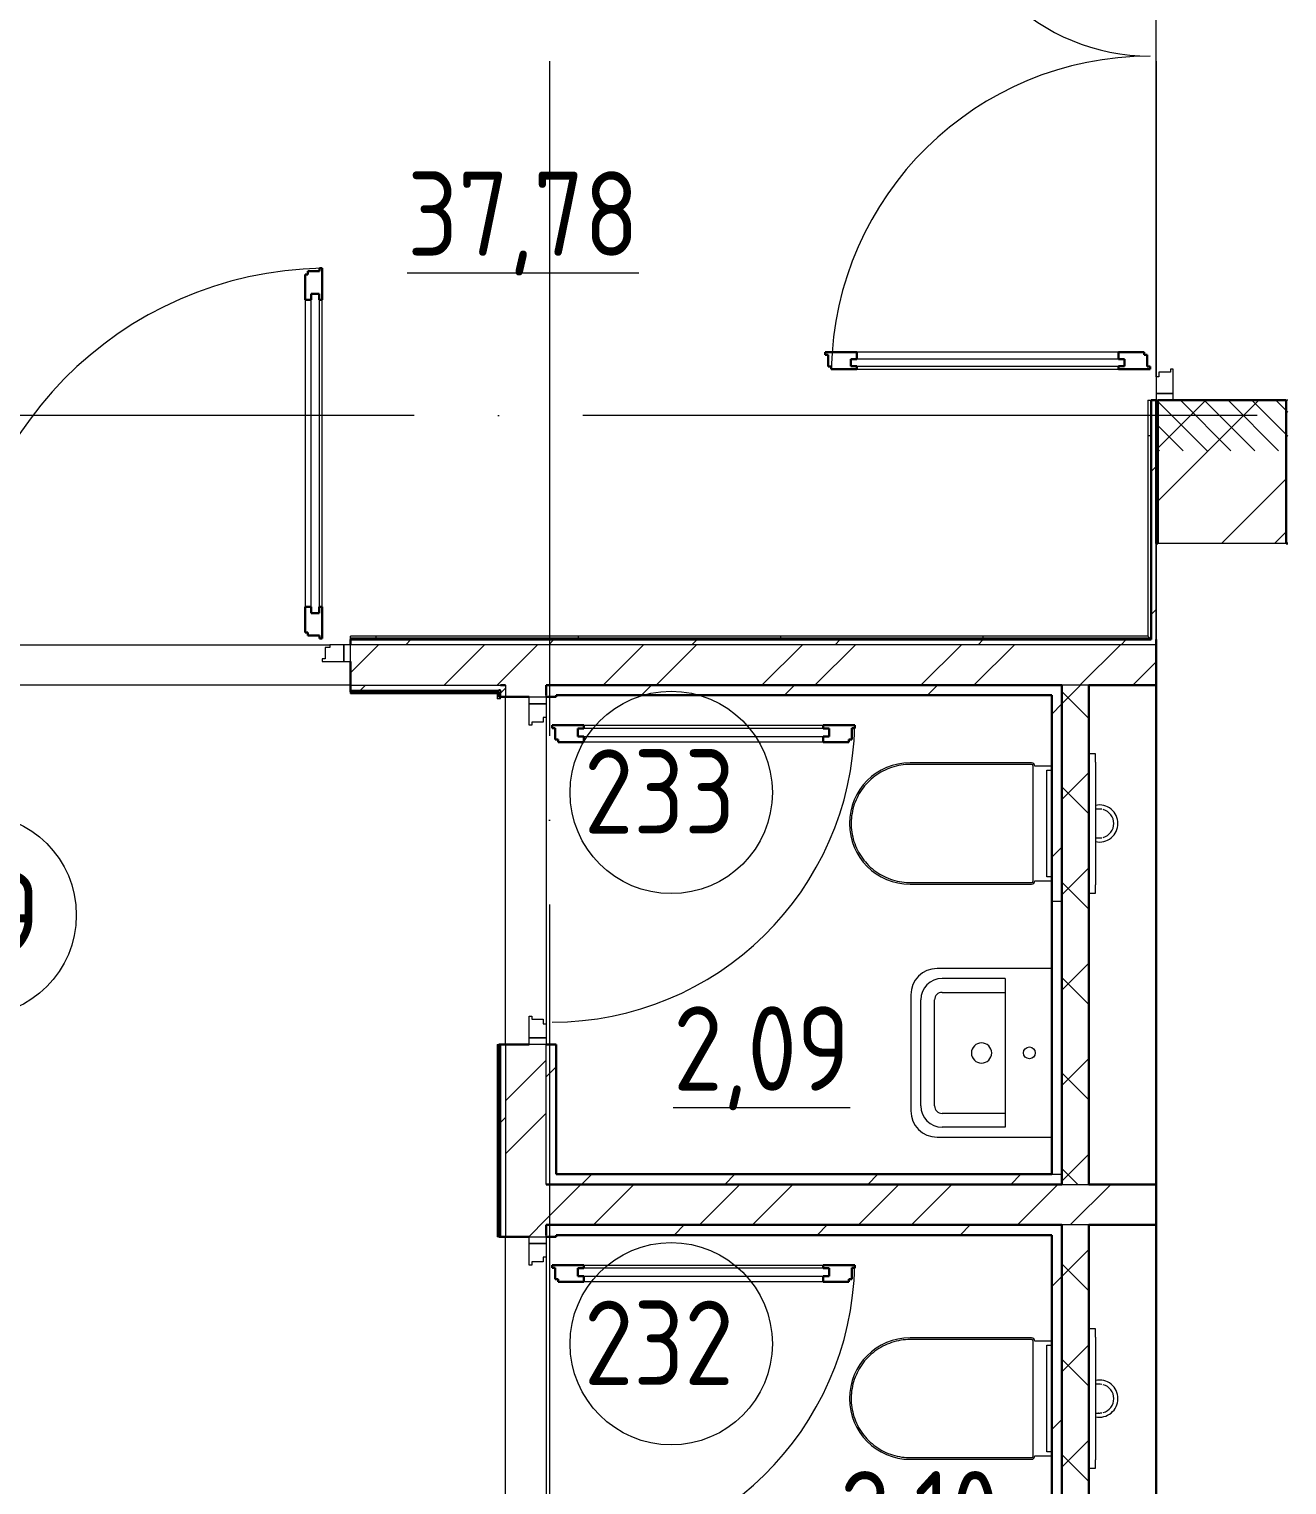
# Model space of a CAD drawing. Header units: millimetres. Extents: x -695119 to 412940, y -249585 to 622758.
# Drawn here: x 295698 to 299428, y 98441 to 102757 of the extents above; entities that cross this region are included whole.
import ezdxf

# ---------------------------------------------------------------- set-up
doc = ezdxf.new("R2010")
doc.units = ezdxf.units.MM
doc.linetypes.add('ADSK_Линия сетки', pattern=[25, 20, -2.5, 0, -2.5])
doc.linetypes.add('ADSK_Штриховая_ш2 п1_5', pattern=[4.5, 3, -1.5])
for name, color, linetype, lineweight in [('Двери', 8, 'Continuous', 9), ('Марки помещений', 8, 'Continuous', 20), ('Обобщенные модели', 8, 'Continuous', 18), ('Ограждение', 8, 'Continuous', 9), ('Оси', 252, 'Continuous', 9), ('Сантехника', 252, 'Continuous', 18), ('Стены внутренние', 252, 'Continuous', 18), ('Стены наружные', 252, 'Continuous', 18), ('Стены штриховка', 7, 'Continuous', 9)]:
    doc.layers.add(name, color=color, linetype=linetype, lineweight=lineweight)
doc.layers.add('Двери открывание', color=7, linetype='Continuous', lineweight=9, true_color=0xc0c0c0)
doc.styles.add('GOST Common_2', font='', dxfattribs={"width": 0.9, "height": 250})
doc.styles.get('GOST Common_2').set_extended_font_data('GOST type B')
pattern_1 = [(0, (295526.8, 80551.37), (0, 600), []), (90, (295526.8, 80551.37), (-600, 4e-14), [])]

# ---------------------------------------------------------------- blocks, each defined once
blk = doc.blocks.new('план 2 этажа')
at = {"layer": 'Двери', "lineweight": 18, "true_color": 0x636466}
h = blk.add_hatch(dxfattribs=at)
h.set_pattern_fill('FP_2', color=251, angle=90, style=0, pattern_type=2)
h.set_pattern_definition([(135, (299235.813, 102381.636), (-35.3553, -35.3553), [])])
h.paths.add_polyline_path([(299040.8, 101506.6), (299430.8, 101506.6), (299430.8, 101656.6), (299040.8, 101656.6), (299040.8, 101596.9)])
h.paths.add_polyline_path([(299040.8, 103356.6), (299430.8, 103356.6), (299430.8, 103506.6), (299040.8, 103506.6)])
at = {"layer": 'Ограждение', "true_color": 0x636466}
h = blk.add_hatch(dxfattribs=at)
h.set_pattern_fill('FP_14', color=251, style=0, pattern_type=2)
h.set_pattern_definition(pattern_1)
h.paths.add_polyline_path([(299025.8, 100946.6), (299025.8, 101656.6), (299015.8, 101656.6), (299015.8, 100956.6)])
h = blk.add_hatch(dxfattribs=at)
h.set_pattern_fill('FP_14', color=251, style=0, pattern_type=2)
h.set_pattern_definition(pattern_1)
h.paths.add_polyline_path([(298653.4, 100946.6), (299025.8, 100946.6), (299015.8, 100956.6), (296650.8, 100956.6), (296650.8, 100946.6), (298306.1, 100946.6)])
at = {"layer": 'Двери', "color": 251, "lineweight": 30, "true_color": 0x636466}
for p, q in [((296524.8, 102029.6), (296516.8, 102029.6)), ((296516.8, 102029.6), (296516.8, 101953.6)), ((296558.8, 102038.6), (296524.8, 102038.6)), ((296524.8, 102038.6), (296524.8, 102029.6)), ((296566.8, 102047.6), (296558.8, 102047.6)), ((296558.8, 102047.6), (296558.8, 102038.6)), ((296566.8, 101953.6), (296566.8, 102047.6)), ((296516.8, 101953.6), (296533.8, 101953.6)), ((296533.8, 101953.6), (296533.8, 101971.6)), ((296533.8, 101971.6), (296557.8, 101971.6)), ((296557.8, 101971.6), (296557.8, 101953.6)), ((296557.8, 101953.6), (296566.8, 101953.6)), ((298152.8, 101798.6), (298058.8, 101798.6)), ((298058.8, 101798.6), (298058.8, 101790.6)), ((298058.8, 101790.6), (298067.8, 101790.6)), ((298067.8, 101790.6), (298067.8, 101756.6)), ((298152.8, 101778.6), (298134.8, 101778.6)), ((298134.8, 101778.6), (298134.8, 101757.6)), ((298152.8, 101798.6), (298152.8, 101778.6)), ((299004.8, 101798.6), (298928.8, 101798.6)), ((298928.8, 101798.6), (298928.8, 101778.6)), ((298928.8, 101778.6), (298946.8, 101778.6)), ((298946.8, 101778.6), (298946.8, 101757.6)), ((299004.8, 101790.6), (299004.8, 101798.6)), ((299013.8, 101790.6), (299004.8, 101790.6)), ((299013.8, 101756.6), (299013.8, 101790.6)), ((298067.8, 101756.6), (298076.8, 101756.6)), ((298076.8, 101756.6), (298076.8, 101748.6)), ((298076.8, 101748.6), (298152.8, 101748.6)), ((298134.8, 101757.6), (298152.8, 101757.6)), ((298152.8, 101757.6), (298152.8, 101748.6)), ((298928.8, 101757.6), (298928.8, 101748.6)), ((298946.8, 101757.6), (298928.8, 101757.6)), ((298928.8, 101748.6), (299022.8, 101748.6)), ((299022.8, 101756.6), (299013.8, 101756.6)), ((299022.8, 101748.6), (299022.8, 101756.6)), ((296516.8, 101043.6), (296516.8, 100967.6)), ((296516.8, 101043.6), (296533.8, 101043.6)), ((296533.8, 101043.6), (296533.8, 101025.6)), ((296557.8, 101043.6), (296566.8, 101043.6)), ((296557.8, 101025.6), (296557.8, 101043.6)), ((296566.8, 100949.6), (296566.8, 101043.6)), ((296533.8, 101025.6), (296557.8, 101025.6)), ((296516.8, 100967.6), (296524.8, 100967.6)), ((296524.8, 100967.6), (296524.8, 100958.6)), ((296524.8, 100958.6), (296558.8, 100958.6)), ((296558.8, 100958.6), (296558.8, 100949.6)), ((296558.8, 100949.6), (296566.8, 100949.6)), ((297248.8, 100692.6), (297342.8, 100692.6)), ((297248.8, 100684.6), (297248.8, 100692.6)), ((297342.8, 100683.6), (297342.8, 100692.6)), ((298052.8, 100692.6), (298146.8, 100692.6)), ((298052.8, 100683.6), (298052.8, 100692.6)), ((298146.8, 100692.6), (298146.8, 100684.6)), ((297257.8, 100684.6), (297248.8, 100684.6)), ((297257.8, 100650.6), (297257.8, 100684.6)), ((297266.8, 100650.6), (297257.8, 100650.6)), ((297266.8, 100642.6), (297266.8, 100650.6)), ((297324.8, 100683.6), (297342.8, 100683.6)), ((297324.8, 100659.6), (297324.8, 100683.6)), ((297342.8, 100659.6), (297324.8, 100659.6)), ((297342.8, 100642.6), (297342.8, 100659.6)), ((298070.8, 100683.6), (298052.8, 100683.6)), ((298052.8, 100659.6), (298070.8, 100659.6)), ((298052.8, 100642.6), (298052.8, 100659.6)), ((298070.8, 100659.6), (298070.8, 100683.6)), ((298128.8, 100650.6), (298128.8, 100642.6)), ((298137.8, 100650.6), (298128.8, 100650.6)), ((298137.8, 100684.6), (298137.8, 100650.6)), ((298146.8, 100684.6), (298137.8, 100684.6)), ((297342.8, 100642.6), (297266.8, 100642.6)), ((298128.8, 100642.6), (298052.8, 100642.6)), ((297248.8, 99092.6), (297342.8, 99092.6)), ((297248.8, 99084.6), (297248.8, 99092.6)), ((297342.8, 99083.6), (297342.8, 99092.6)), ((298052.8, 99092.6), (298146.8, 99092.6)), ((298052.8, 99083.6), (298052.8, 99092.6)), ((298146.8, 99092.6), (298146.8, 99084.6)), ((297257.8, 99084.6), (297248.8, 99084.6)), ((297257.8, 99050.6), (297257.8, 99084.6)), ((297266.8, 99050.6), (297257.8, 99050.6)), ((297266.8, 99042.6), (297266.8, 99050.6)), ((297324.8, 99083.6), (297342.8, 99083.6)), ((297324.8, 99059.6), (297324.8, 99083.6)), ((297342.8, 99059.6), (297324.8, 99059.6)), ((297342.8, 99042.6), (297342.8, 99059.6)), ((298070.8, 99083.6), (298052.8, 99083.6)), ((298052.8, 99059.6), (298070.8, 99059.6)), ((298052.8, 99042.6), (298052.8, 99059.6)), ((298070.8, 99059.6), (298070.8, 99083.6)), ((298128.8, 99050.6), (298128.8, 99042.6)), ((298137.8, 99050.6), (298128.8, 99050.6)), ((298137.8, 99084.6), (298137.8, 99050.6)), ((298146.8, 99084.6), (298137.8, 99084.6)), ((297342.8, 99042.6), (297266.8, 99042.6)), ((298128.8, 99042.6), (298052.8, 99042.6))]:
    blk.add_line(p, q, dxfattribs=at)
at = {"layer": 'Двери', "color": 251, "true_color": 0x636466}
for p, q in [((296516.8, 101953.6), (296516.8, 101043.6)), ((296533.8, 101025.6), (296533.8, 101971.6)), ((296533.8, 101971.6), (296557.8, 101971.6)), ((296557.8, 101971.6), (296557.8, 101025.6)), ((296566.8, 101043.6), (296566.8, 101953.6)), ((298946.8, 101778.6), (298134.8, 101778.6)), ((298134.8, 101778.6), (298134.8, 101757.6)), ((298928.8, 101798.6), (298152.8, 101798.6)), ((298946.8, 101757.6), (298946.8, 101778.6)), ((298134.8, 101757.6), (298946.8, 101757.6)), ((298152.8, 101748.6), (298928.8, 101748.6)), ((299040.8, 101725.6), (299040.8, 101676.6)), ((299048.8, 101725.6), (299040.8, 101725.6)), ((299082.8, 101739.6), (299048.8, 101739.6)), ((299048.8, 101739.6), (299048.8, 101725.6)), ((299090.8, 101748.6), (299082.8, 101748.6)), ((299082.8, 101748.6), (299082.8, 101739.6)), ((299090.8, 101676.6), (299090.8, 101748.6)), ((299090.8, 101676.6), (299040.8, 101676.6)), ((299040.8, 101676.6), (299040.8, 101656.6)), ((299040.8, 101676.6), (299090.8, 101676.6)), ((299040.8, 101656.6), (299090.8, 101656.6)), ((299090.8, 101656.6), (299090.8, 101676.6)), ((296557.8, 101025.6), (296533.8, 101025.6)), ((296589.8, 100923.6), (296575.8, 100923.6)), ((296575.8, 100923.6), (296575.8, 100889.6)), ((296589.8, 100931.6), (296589.8, 100923.6)), ((296630.8, 100931.6), (296589.8, 100931.6)), ((296650.8, 100931.6), (296630.8, 100931.6)), ((296630.8, 100931.6), (296630.8, 100881.6)), ((296630.8, 100881.6), (296630.8, 100931.6)), ((296650.8, 100881.6), (296650.8, 100931.6)), ((296575.8, 100889.6), (296566.8, 100889.6)), ((296566.8, 100889.6), (296566.8, 100881.6)), ((296566.8, 100881.6), (296630.8, 100881.6)), ((296630.8, 100881.6), (296650.8, 100881.6)), ((297180.8, 100756.6), (297180.8, 100776.6)), ((297180.8, 100776.6), (297230.8, 100776.6)), ((297230.8, 100776.6), (297230.8, 100756.6)), ((297230.8, 100756.6), (297180.8, 100756.6)), ((297180.8, 100756.6), (297230.8, 100756.6)), ((297180.8, 100692.6), (297180.8, 100756.6)), ((297230.8, 100756.6), (297230.8, 100715.6)), ((297188.8, 100692.6), (297180.8, 100692.6)), ((297188.8, 100701.6), (297188.8, 100692.6)), ((297222.8, 100701.6), (297188.8, 100701.6)), ((297222.8, 100715.6), (297222.8, 100701.6)), ((297230.8, 100715.6), (297222.8, 100715.6)), ((297342.8, 100692.6), (298052.8, 100692.6)), ((297324.8, 100683.6), (297324.8, 100659.6)), ((298070.8, 100683.6), (297324.8, 100683.6)), ((297324.8, 100659.6), (298070.8, 100659.6)), ((298070.8, 100659.6), (298070.8, 100683.6)), ((298052.8, 100642.6), (297342.8, 100642.6)), ((297180.8, 99830.6), (297188.8, 99830.6)), ((297180.8, 99766.6), (297180.8, 99830.6)), ((297188.8, 99830.6), (297188.8, 99821.6)), ((297188.8, 99821.6), (297222.8, 99821.6)), ((297222.8, 99821.6), (297222.8, 99807.6)), ((297222.8, 99807.6), (297230.8, 99807.6)), ((297230.8, 99807.6), (297230.8, 99766.6)), ((297180.8, 99766.6), (297230.8, 99766.6)), ((297180.8, 99746.6), (297180.8, 99766.6)), ((297230.8, 99766.6), (297180.8, 99766.6)), ((297230.8, 99746.6), (297180.8, 99746.6)), ((297230.8, 99766.6), (297230.8, 99746.6)), ((297180.8, 99156.6), (297180.8, 99176.6)), ((297180.8, 99176.6), (297230.8, 99176.6)), ((297230.8, 99156.6), (297180.8, 99156.6)), ((297180.8, 99156.6), (297230.8, 99156.6)), ((297180.8, 99092.6), (297180.8, 99156.6)), ((297230.8, 99176.6), (297230.8, 99156.6)), ((297230.8, 99156.6), (297230.8, 99115.6)), ((297188.8, 99092.6), (297180.8, 99092.6)), ((297188.8, 99101.6), (297188.8, 99092.6)), ((297222.8, 99101.6), (297188.8, 99101.6)), ((297222.8, 99115.6), (297222.8, 99101.6)), ((297230.8, 99115.6), (297222.8, 99115.6)), ((297342.8, 99092.6), (298052.8, 99092.6)), ((297324.8, 99083.6), (297324.8, 99059.6)), ((298070.8, 99083.6), (297324.8, 99083.6)), ((297324.8, 99059.6), (298070.8, 99059.6)), ((298070.8, 99059.6), (298070.8, 99083.6)), ((298052.8, 99042.6), (297342.8, 99042.6))]:
    blk.add_line(p, q, dxfattribs=at)
at = {"layer": 'Двери', "color": 251, "linetype": 'ADSK_Штриховая_ш2 п1_5', "true_color": 0x636466}
for p, q in [((299430.8, 101656.6), (299040.8, 101656.6)), ((299040.8, 101656.6), (299040.8, 101506.6))]:
    blk.add_line(p, q, dxfattribs=at)
at = {"layer": 'Двери открывание', "color": 251, "true_color": 0x636466}
for centre, radius, start, end in [((299022.8, 103282.6), 606, 181.7021, 270), ((299022.8, 101730.6), 946, 90, 178.9097), ((296584.8, 100949.6), 1098, 90.9393, 180), ((297248.8, 100710.6), 898, 270, 358.8515), ((297248.8, 99110.6), 898, 270, 358.8515)]:
    blk.add_arc(centre, radius, start, end, dxfattribs=at)
at = {"layer": 'Марки помещений', "color": 251, "true_color": 0x636466}
for centre in [(297602.2, 100493.6), (295537.7, 100130.2), (297602.2, 98859.2)]:
    blk.add_circle(centre, 300, dxfattribs=at)
at = {"layer": 'Обобщенные модели', "color": 251, "true_color": 0x636466}
for p, q in [((298730.8, 99971.7), (298390.8, 99971.7)), ((298592.8, 99942.2), (298405.7, 99942.2)), ((298592.8, 99942.2), (298592.8, 99501.1)), ((298312.8, 99893.7), (298312.8, 99721.5)), ((298342.1, 99564.6), (298342.1, 99878.7)), ((298383.4, 99564.6), (298383.4, 99878.7)), ((298405.7, 99900.9), (298592.8, 99900.9)), ((298312.8, 99721.5), (298312.8, 99549.6)), ((298592.8, 99542.3), (298405.7, 99542.3)), ((298592.8, 99501.1), (298405.7, 99501.1)), ((298390.8, 99471.6), (298730.8, 99471.6))]:
    blk.add_line(p, q, dxfattribs=at)
blk.add_circle((298664.5, 99721.6), 17.5, dxfattribs=at)
for centre, radius, start, end in [((298390.8, 99893.7), 78, 90, 180), ((298405.7, 99878.7), 63.6, 90, 180), ((298405.7, 99878.7), 22.3, 90, 180), ((298522.7, 99721.2), 30, 90, 270), ((298522.7, 99721.2), 30, 270, 90), ((298390.8, 99549.6), 78, 180, 270), ((298405.7, 99564.6), 63.6, 180, 270), ((298405.7, 99564.6), 22.3, 180, 270)]:
    blk.add_arc(centre, radius, start, end, dxfattribs=at)
at = {"layer": 'Ограждение', "color": 251, "true_color": 0x636466}
for p, q in [((299015.8, 101656.6), (299025.8, 101656.6)), ((299015.8, 101656.6), (299015.8, 100956.6)), ((296650.8, 100946.6), (296650.8, 100956.6)), ((299015.8, 100956.6), (296650.8, 100956.6)), ((299015.8, 100956.6), (299025.8, 100946.6)), ((296650.8, 100786.6), (296650.8, 100791.6)), ((296650.8, 100786.6), (297085.8, 100786.6)), ((297085.8, 100786.6), (297090.8, 100791.6)), ((297085.8, 100786.6), (297085.8, 100771.6)), ((297095.8, 100771.6), (297095.8, 100776.6)), ((297095.8, 100771.6), (297085.8, 100771.6)), ((297085.8, 99746.6), (297090.8, 99746.6)), ((297085.8, 99746.6), (297085.8, 99176.6)), ((297090.8, 99176.6), (297085.8, 99176.6))]:
    blk.add_line(p, q, dxfattribs=at)
at = {"layer": 'Оси', "color": 251, "linetype": 'ADSK_Линия сетки', "ltscale": 100, "true_color": 0x636466}
for p, q in [((297240.8, 112662.3), (297240.8, 46685.5)), ((299040.8, 112662.3), (299040.8, 46685.5)), ((326840.8, 101611.6), (255080.8, 101611.6))]:
    blk.add_line(p, q, dxfattribs=at)
at = {"layer": 'Сантехника', "color": 251, "lineweight": 9, "true_color": 0x636466}
for p, q in [((298860.8, 100608.4), (298840.8, 100608.4)), ((298860.8, 100583.4), (298860.8, 100608.4)), ((298860.8, 100583.4), (298860.8, 100219.9)), ((298860.8, 100194.9), (298860.8, 100219.9)), ((298840.8, 100194.9), (298860.8, 100194.9)), ((298860.8, 98903.4), (298840.8, 98903.4)), ((298860.8, 98878.4), (298860.8, 98903.4)), ((298860.8, 98878.4), (298860.8, 98514.9)), ((298840.8, 98489.9), (298860.8, 98489.9)), ((298860.8, 98489.9), (298860.8, 98514.9))]:
    blk.add_line(p, q, dxfattribs=at)
at = {"layer": 'Сантехника', "color": 251, "true_color": 0x636466}
for p, q in [((298670.8, 100581.6), (298310.8, 100581.6)), ((298670.8, 100576.6), (298310.8, 100576.6)), ((298675.8, 100231.6), (298675.8, 100571.6)), ((298730.8, 100571.6), (298680.8, 100571.6)), ((298715.8, 100243.4), (298715.8, 100559.8)), ((298715.8, 100559.8), (298730.8, 100559.8)), ((298310.8, 100226.6), (298670.8, 100226.6)), ((298310.8, 100221.6), (298670.8, 100221.6)), ((298680.8, 100231.6), (298730.8, 100231.6)), ((298730.8, 100243.4), (298715.8, 100243.4)), ((298670.8, 98876.6), (298310.8, 98876.6)), ((298670.8, 98871.6), (298310.8, 98871.6)), ((298675.8, 98526.6), (298675.8, 98866.6)), ((298730.8, 98866.6), (298680.8, 98866.6)), ((298715.8, 98538.4), (298715.8, 98854.8)), ((298715.8, 98854.8), (298730.8, 98854.8)), ((298730.8, 98538.4), (298715.8, 98538.4)), ((298310.8, 98521.6), (298670.8, 98521.6)), ((298310.8, 98516.6), (298670.8, 98516.6)), ((298680.8, 98526.6), (298730.8, 98526.6))]:
    blk.add_line(p, q, dxfattribs=at)
at = {"layer": 'Сантехника', "color": 251, "true_color": 0x636466, "flags": 128}
for points in [[(298310.8, 100576.6), (298303.8, 100576.5), (298296.8, 100576.1), (298289.9, 100575.4), (298282.9, 100574.4), (298276, 100573.1), (298269.2, 100571.6), (298262.5, 100569.8), (298255.8, 100567.8), (298249.2, 100565.4), (298242.7, 100562.8), (298236.3, 100560), (298230, 100556.9), (298223.9, 100553.5), (298217.9, 100549.9), (298212, 100546.1), (298206.3, 100542), (298200.8, 100537.7), (298195.4, 100533.2), (298190.3, 100528.5), (298185.3, 100523.6), (298180.5, 100518.4), (298175.9, 100513.1), (298171.6, 100507.7), (298167.5, 100502), (298163.6, 100496.2), (298159.9, 100490.2), (298156.5, 100484.1), (298153.3, 100477.9), (298150.4, 100471.5), (298147.7, 100465), (298145.3, 100458.5), (298143.2, 100451.8), (298141.3, 100445.1), (298139.7, 100438.3), (298138.4, 100431.4), (298137.3, 100424.5), (298136.5, 100417.5), (298136, 100410.5), (298135.8, 100403.5), (298135.9, 100396.5), (298136.2, 100389.5), (298136.9, 100382.6), (298137.8, 100375.6), (298138.9, 100368.7), (298140.4, 100361.9), (298142.1, 100355.1), (298144.1, 100348.4), (298146.4, 100341.8), (298148.9, 100335.2), (298151.7, 100328.8), (298154.7, 100322.5), (298158, 100316.3), (298161.5, 100310.3), (298165.3, 100304.4), (298169.3, 100298.6), (298173.6, 100293.1), (298178, 100287.7), (298182.7, 100282.5), (298187.5, 100277.4), (298192.6, 100272.6), (298197.9, 100268), (298203.3, 100263.6), (298208.9, 100259.4), (298214.7, 100255.4), (298220.6, 100251.7), (298226.7, 100248.2), (298232.9, 100245), (298239.2, 100242), (298245.6, 100239.2), (298252.2, 100236.7), (298258.8, 100234.5), (298265.6, 100232.6), (298272.4, 100230.9), (298279.2, 100229.5), (298286.1, 100228.4), (298293.1, 100227.5), (298300, 100227), (298307, 100226.7), (298310.8, 100226.6)], [(298675.8, 100571.6), (298675.8, 100571.8), (298675.8, 100572), (298675.8, 100572.2), (298675.7, 100572.4), (298675.7, 100572.6), (298675.7, 100572.8), (298675.6, 100573), (298675.6, 100573.2), (298675.5, 100573.4), (298675.4, 100573.6), (298675.3, 100573.8), (298675.2, 100573.9), (298675.2, 100574.1), (298675, 100574.3), (298674.9, 100574.5), (298674.8, 100574.6), (298674.7, 100574.8), (298674.6, 100574.9), (298674.4, 100575.1), (298674.3, 100575.2), (298674.2, 100575.4), (298674, 100575.5), (298673.8, 100575.6), (298673.7, 100575.7), (298673.5, 100575.8), (298673.3, 100575.9), (298673.2, 100576), (298673, 100576.1), (298672.8, 100576.2), (298672.6, 100576.3), (298672.4, 100576.4), (298672.2, 100576.4), (298672.1, 100576.5), (298671.9, 100576.5), (298671.7, 100576.6), (298671.5, 100576.6), (298671.3, 100576.6), (298671.1, 100576.6), (298670.9, 100576.6), (298670.8, 100576.6)], [(298670.8, 100226.6), (298671, 100226.6), (298671.2, 100226.7), (298671.4, 100226.7), (298671.6, 100226.7), (298671.8, 100226.7), (298672, 100226.8), (298672.2, 100226.8), (298672.4, 100226.9), (298672.6, 100227), (298672.8, 100227), (298672.9, 100227.1), (298673.1, 100227.2), (298673.3, 100227.3), (298673.5, 100227.4), (298673.6, 100227.5), (298673.8, 100227.6), (298674, 100227.7), (298674.1, 100227.9), (298674.3, 100228), (298674.4, 100228.2), (298674.5, 100228.3), (298674.7, 100228.5), (298674.8, 100228.6), (298674.9, 100228.8), (298675, 100228.9), (298675.1, 100229.1), (298675.2, 100229.3), (298675.3, 100229.5), (298675.4, 100229.6), (298675.5, 100229.8), (298675.5, 100230), (298675.6, 100230.2), (298675.7, 100230.4), (298675.7, 100230.6), (298675.7, 100230.8), (298675.8, 100231), (298675.8, 100231.2), (298675.8, 100231.4), (298675.8, 100231.6), (298675.8, 100231.6)], [(298310.8, 98871.6), (298303.8, 98871.5), (298296.8, 98871.1), (298289.9, 98870.4), (298282.9, 98869.4), (298276, 98868.1), (298269.2, 98866.6), (298262.5, 98864.8), (298255.8, 98862.8), (298249.2, 98860.4), (298242.7, 98857.8), (298236.3, 98855), (298230, 98851.9), (298223.9, 98848.5), (298217.9, 98844.9), (298212, 98841.1), (298206.3, 98837), (298200.8, 98832.7), (298195.4, 98828.2), (298190.3, 98823.5), (298185.3, 98818.6), (298180.5, 98813.4), (298175.9, 98808.1), (298171.6, 98802.7), (298167.5, 98797), (298163.6, 98791.2), (298159.9, 98785.2), (298156.5, 98779.1), (298153.3, 98772.9), (298150.4, 98766.5), (298147.7, 98760), (298145.3, 98753.5), (298143.2, 98746.8), (298141.3, 98740.1), (298139.7, 98733.3), (298138.4, 98726.4), (298137.3, 98719.5), (298136.5, 98712.5), (298136, 98705.5), (298135.8, 98698.5), (298135.9, 98691.5), (298136.2, 98684.5), (298136.9, 98677.6), (298137.8, 98670.6), (298138.9, 98663.7), (298140.4, 98656.9), (298142.1, 98650.1), (298144.1, 98643.4), (298146.4, 98636.8), (298148.9, 98630.2), (298151.7, 98623.8), (298154.7, 98617.5), (298158, 98611.3), (298161.5, 98605.3), (298165.3, 98599.4), (298169.3, 98593.6), (298173.6, 98588.1), (298178, 98582.7), (298182.7, 98577.5), (298187.5, 98572.4), (298192.6, 98567.6), (298197.9, 98563), (298203.3, 98558.6), (298208.9, 98554.4), (298214.7, 98550.4), (298220.6, 98546.7), (298226.7, 98543.2), (298232.9, 98540), (298239.2, 98537), (298245.6, 98534.2), (298252.2, 98531.7), (298258.8, 98529.5), (298265.6, 98527.6), (298272.4, 98525.9), (298279.2, 98524.5), (298286.1, 98523.4), (298293.1, 98522.5), (298300, 98522), (298307, 98521.7), (298310.8, 98521.6)], [(298675.8, 98866.6), (298675.8, 98866.8), (298675.8, 98867), (298675.8, 98867.2), (298675.7, 98867.4), (298675.7, 98867.6), (298675.7, 98867.8), (298675.6, 98868), (298675.6, 98868.2), (298675.5, 98868.4), (298675.4, 98868.6), (298675.3, 98868.8), (298675.2, 98868.9), (298675.2, 98869.1), (298675, 98869.3), (298674.9, 98869.5), (298674.8, 98869.6), (298674.7, 98869.8), (298674.6, 98869.9), (298674.4, 98870.1), (298674.3, 98870.2), (298674.2, 98870.4), (298674, 98870.5), (298673.8, 98870.6), (298673.7, 98870.7), (298673.5, 98870.8), (298673.3, 98870.9), (298673.2, 98871), (298673, 98871.1), (298672.8, 98871.2), (298672.6, 98871.3), (298672.4, 98871.4), (298672.2, 98871.4), (298672.1, 98871.5), (298671.9, 98871.5), (298671.7, 98871.6), (298671.5, 98871.6), (298671.3, 98871.6), (298671.1, 98871.6), (298670.9, 98871.6), (298670.8, 98871.6)], [(298670.8, 98521.6), (298671, 98521.6), (298671.2, 98521.7), (298671.4, 98521.7), (298671.6, 98521.7), (298671.8, 98521.7), (298672, 98521.8), (298672.2, 98521.8), (298672.4, 98521.9), (298672.6, 98522), (298672.8, 98522), (298672.9, 98522.1), (298673.1, 98522.2), (298673.3, 98522.3), (298673.5, 98522.4), (298673.6, 98522.5), (298673.8, 98522.6), (298674, 98522.7), (298674.1, 98522.9), (298674.3, 98523), (298674.4, 98523.2), (298674.5, 98523.3), (298674.7, 98523.5), (298674.8, 98523.6), (298674.9, 98523.8), (298675, 98523.9), (298675.1, 98524.1), (298675.2, 98524.3), (298675.3, 98524.5), (298675.4, 98524.6), (298675.5, 98524.8), (298675.5, 98525), (298675.6, 98525.2), (298675.7, 98525.4), (298675.7, 98525.6), (298675.7, 98525.8), (298675.8, 98526), (298675.8, 98526.2), (298675.8, 98526.4), (298675.8, 98526.6), (298675.8, 98526.6)]]:
    blk.add_lwpolyline(points, dxfattribs=at)
at = {"layer": 'Сантехника', "color": 251, "lineweight": 9, "true_color": 0x636466, "flags": 128}
for points in [[(298872.3, 100444.3), (298872.2, 100444.3), (298872.1, 100444.3), (298871.9, 100444.3), (298871.7, 100444.3), (298871.4, 100444.3), (298871, 100444.3), (298870.5, 100444.3), (298870, 100444.3), (298869.4, 100444.3), (298868.7, 100444.3), (298868, 100444.3), (298867.2, 100444.3), (298866.3, 100444.3), (298865.4, 100444.3), (298864.4, 100444.3), (298863.4, 100444.3), (298862.3, 100444.3), (298861.1, 100444.3)], [(298861.9, 100358.9), (298863.1, 100358.9), (298864.1, 100358.9), (298865.1, 100358.9), (298866.1, 100358.9), (298866.9, 100358.9), (298867.8, 100358.9), (298868.5, 100358.9), (298869.2, 100358.9), (298869.8, 100358.9), (298870.4, 100358.9), (298870.9, 100358.9), (298871.3, 100358.9), (298871.6, 100358.9), (298871.9, 100358.9), (298872.1, 100358.9), (298872.2, 100358.9), (298872.3, 100358.9), (298872.3, 100358.9)], [(298872.3, 98739.3), (298872.2, 98739.3), (298872.1, 98739.3), (298871.9, 98739.3), (298871.7, 98739.3), (298871.4, 98739.3), (298871, 98739.3), (298870.5, 98739.3), (298870, 98739.3), (298869.4, 98739.3), (298868.7, 98739.3), (298868, 98739.3), (298867.2, 98739.3), (298866.3, 98739.3), (298865.4, 98739.3), (298864.4, 98739.3), (298863.4, 98739.3), (298862.3, 98739.3), (298861.1, 98739.3)], [(298861.9, 98653.9), (298863.1, 98653.9), (298864.1, 98653.9), (298865.1, 98653.9), (298866.1, 98653.9), (298866.9, 98653.9), (298867.8, 98653.9), (298868.5, 98653.9), (298869.2, 98653.9), (298869.8, 98653.9), (298870.4, 98653.9), (298870.9, 98653.9), (298871.3, 98653.9), (298871.6, 98653.9), (298871.9, 98653.9), (298872.1, 98653.9), (298872.2, 98653.9), (298872.3, 98653.9), (298872.3, 98653.9)]]:
    blk.add_lwpolyline(points, dxfattribs=at)
at = {"layer": 'Сантехника', "color": 251, "true_color": 0x636466}
for centre, radius, start, end in [((298310.8, 100401.6), 180, 90, 270), ((298310.8, 100401.6), 175, 90, 90.9078), ((298310.8, 100401.6), 175, 90, 90.9078), ((298670.8, 100571.6), 10, 0, 90), ((298670.8, 100571.6), 5, 60, 90), ((298670.8, 100571.6), 5, 60, 90), ((298670.8, 100571.6), 5, 60, 75), ((298670.8, 100571.6), 5, 0, 30), ((298670.8, 100571.6), 5, 0, 30), ((298670.8, 100571.6), 5, 0, 30), ((298310.8, 100401.6), 175, 269.0922, 270), ((298310.8, 100401.6), 175, 269.0922, 270), ((298670.8, 100231.6), 10, 270, 0), ((298670.8, 100231.6), 5, 270, 300), ((298670.8, 100231.6), 5, 270, 300), ((298670.8, 100231.6), 5, 285, 300), ((298670.8, 100231.6), 5, 330, 0), ((298670.8, 100231.6), 5, 330, 0), ((298670.8, 100231.6), 5, 330, 0), ((298310.8, 98696.6), 180, 90, 270), ((298670.8, 98866.6), 10, 0, 90), ((298310.8, 98696.6), 175, 90, 90.9078), ((298310.8, 98696.6), 175, 90, 90.9078), ((298670.8, 98866.6), 5, 60, 90), ((298670.8, 98866.6), 5, 60, 90), ((298670.8, 98866.6), 5, 60, 75), ((298670.8, 98866.6), 5, 0, 30), ((298670.8, 98866.6), 5, 0, 30), ((298670.8, 98866.6), 5, 0, 30), ((298310.8, 98696.6), 175, 269.0922, 270), ((298310.8, 98696.6), 175, 269.0922, 270), ((298670.8, 98526.6), 10, 270, 0), ((298670.8, 98526.6), 5, 270, 300), ((298670.8, 98526.6), 5, 270, 300), ((298670.8, 98526.6), 5, 285, 300), ((298670.8, 98526.6), 5, 330, 0), ((298670.8, 98526.6), 5, 330, 0), ((298670.8, 98526.6), 5, 330, 0)]:
    blk.add_arc(centre, radius, start, end, dxfattribs=at)
at = {"layer": 'Сантехника', "color": 251, "lineweight": 9, "true_color": 0x636466}
for centre, radius, start, end in [((298872.3, 100401.6), 55, 0, 102.0258), ((298872.3, 100401.6), 42.7, 80.5014, 92.4333), ((298872.3, 100401.6), 42.7, 87.4662, 90), ((298872.3, 100401.6), 42.7, 0, 75), ((298872.3, 100401.6), 55, 257.9742, 0), ((298872.3, 100401.6), 42.7, 285, 0), ((298872.3, 100401.6), 42.7, 265.8024, 267.7583), ((298872.3, 100401.6), 42.7, 270, 279.1301), ((298872.3, 100401.6), 42.7, 270, 272.0828), ((298872.3, 98696.6), 55, 0, 102.0258), ((298872.3, 98696.6), 42.7, 80.5014, 92.7572), ((298872.3, 98696.6), 42.7, 87.4662, 90), ((298872.3, 98696.6), 42.7, 0, 75), ((298872.3, 98696.6), 55, 257.9742, 0), ((298872.3, 98696.6), 42.7, 285, 0), ((298872.3, 98696.6), 42.7, 265.8024, 267.7583), ((298872.3, 98696.6), 42.7, 270, 279.1301), ((298872.3, 98696.6), 42.7, 270, 272.0828)]:
    blk.add_arc(centre, radius, start, end, dxfattribs=at)
at = {"layer": 'Стены внутренние', "color": 251, "true_color": 0x636466}
for p, q in [((299040.8, 101725.6), (299040.8, 103287.6)), ((299040.8, 100946.6), (299040.8, 101231.6)), ((299425.8, 101231.6), (299045.8, 101231.6))]:
    blk.add_line(p, q, dxfattribs=at)
at = {"layer": 'Стены внутренние', "color": 251, "lineweight": 30, "true_color": 0x636466}
for p, q in [((299045.8, 101231.6), (299040.8, 101231.6)), ((299430.8, 101231.6), (299425.8, 101231.6)), ((299040.8, 99331.6), (299040.8, 100811.6)), ((299040.8, 97721.6), (299040.8, 99211.6))]:
    blk.add_line(p, q, dxfattribs=at)
at = {"layer": 'Стены наружные', "color": 251, "lineweight": 30, "true_color": 0x636466}
for p, q in [((299025.8, 100946.6), (299025.8, 101656.6)), ((299025.8, 101656.6), (299040.8, 101656.6)), ((299040.8, 101231.6), (299040.8, 101656.6)), ((299045.8, 101656.6), (299045.8, 101231.6)), ((299425.8, 101656.6), (299045.8, 101656.6)), ((299425.8, 101656.6), (299425.8, 101231.6)), ((299025.8, 100946.6), (296650.8, 100946.6)), ((296650.8, 100946.6), (296650.8, 100931.6)), ((299040.8, 100946.6), (299040.8, 100811.6)), ((296650.8, 100881.6), (296650.8, 100791.6)), ((296650.8, 100791.6), (297090.8, 100791.6)), ((297090.8, 100796.6), (297095.8, 100796.6)), ((297090.8, 100791.6), (297090.8, 100776.6)), ((297090.8, 100776.6), (297180.8, 100776.6)), ((297110.8, 100811.6), (297095.8, 100811.6)), ((298760.8, 100811.6), (297230.8, 100811.6)), ((297230.8, 100811.6), (297230.8, 100781.6)), ((297260.8, 100776.6), (297230.8, 100776.6)), ((298730.8, 100781.6), (297260.8, 100781.6)), ((297260.8, 100776.6), (297260.8, 100781.6)), ((298730.8, 99361.6), (298730.8, 100781.6)), ((298760.8, 100811.6), (298760.8, 99331.6)), ((299040.8, 100811.6), (298840.8, 100811.6)), ((298840.8, 100811.6), (298840.8, 99331.6)), ((297090.8, 99746.6), (297180.8, 99746.6)), ((297090.8, 99746.6), (297090.8, 99176.6)), ((297260.8, 99746.6), (297230.8, 99746.6)), ((297260.8, 99361.6), (297260.8, 99746.6)), ((297260.8, 99361.6), (298730.8, 99361.6)), ((298760.8, 99331.6), (297230.8, 99331.6)), ((299040.8, 99331.6), (298840.8, 99331.6)), ((299040.8, 99211.6), (299040.8, 99331.6)), ((297230.8, 99181.6), (297230.8, 99211.6)), ((298760.8, 99211.6), (297230.8, 99211.6)), ((298730.8, 99181.6), (297260.8, 99181.6)), ((297260.8, 99176.6), (297260.8, 99181.6)), ((298730.8, 97751.6), (298730.8, 99181.6)), ((298760.8, 97721.6), (298760.8, 99211.6)), ((299040.8, 99211.6), (298840.8, 99211.6)), ((298840.8, 99211.6), (298840.8, 97721.6)), ((297090.8, 99176.6), (297180.8, 99176.6)), ((297260.8, 99176.6), (297230.8, 99176.6))]:
    blk.add_line(p, q, dxfattribs=at)
at = {"layer": 'Стены наружные', "color": 251, "linetype": 'Continuous', "lineweight": 9, "true_color": 0x636466}
for p, q in [((299045.8, 101514.5), (299187.9, 101656.6)), ((299045.8, 101357.4), (299345.1, 101656.6)), ((299025.8, 101445.2), (299040.8, 101460.2)), ((299234.4, 101231.6), (299425.8, 101423.1)), ((299391.5, 101231.6), (299425.8, 101265.9)), ((299025.8, 101021), (299040.8, 101036)), ((296650.8, 100848.2), (296734.2, 100931.6)), ((296815.2, 100931.6), (296830.2, 100946.6)), ((296928.5, 100811.6), (297048.5, 100931.6)), ((297085.7, 100811.6), (297205.7, 100931.6)), ((297239.4, 100931.6), (297254.4, 100946.6)), ((297400, 100811.6), (297520, 100931.6)), ((297557.1, 100811.6), (297677.1, 100931.6)), ((297663.7, 100931.6), (297678.7, 100946.6)), ((297871.4, 100811.6), (297991.4, 100931.6)), ((298028.6, 100811.6), (298148.6, 100931.6)), ((298088, 100931.6), (298103, 100946.6)), ((298342.9, 100811.6), (298462.9, 100931.6)), ((298500.1, 100811.6), (298620.1, 100931.6)), ((298512.2, 100931.6), (298527.2, 100946.6)), ((298814.4, 100811.6), (298934.4, 100931.6)), ((298936.5, 100931.6), (298951.5, 100946.6)), ((298971.5, 100811.6), (299040.8, 100880.9)), ((296675.2, 100791.6), (296680.2, 100796.6)), ((296680.2, 100796.6), (296695.2, 100811.6)), ((296745.9, 100791.6), (296750.9, 100796.6)), ((296816.6, 100791.6), (296821.6, 100796.6)), ((296887.3, 100791.6), (296892.3, 100796.6)), ((296958, 100791.6), (296963, 100796.6)), ((297028.7, 100791.6), (297033.7, 100796.6)), ((297090.8, 100783), (297095.8, 100788)), ((297095.8, 100788), (297110.8, 100803)), ((297513.7, 100781.6), (297543.7, 100811.6)), ((297938, 100781.6), (297968, 100811.6)), ((298362.2, 100781.6), (298392.2, 100811.6)), ((298760.8, 100756), (298816.5, 100811.6)), ((298840.8, 100713.3), (298760.8, 100793.3)), ((298730.8, 100726), (298760.8, 100756)), ((298760.8, 100473.1), (298840.8, 100553.1)), ((298840.8, 100430.4), (298760.8, 100510.4)), ((298730.8, 100301.7), (298760.8, 100331.7)), ((298760.8, 100190.3), (298840.8, 100270.3)), ((298840.8, 100147.6), (298760.8, 100227.6)), ((298760.8, 99907.4), (298840.8, 99987.4)), ((298840.8, 99864.8), (298760.8, 99944.8)), ((297090.8, 99722.3), (297095.8, 99727.3)), ((297110.8, 99579.5), (297230.8, 99699.5)), ((298760.8, 99624.6), (298840.8, 99704.6)), ((297090.8, 99651.6), (297095.8, 99656.6)), ((297230.8, 99650.2), (297260.8, 99680.2)), ((298840.8, 99581.9), (298760.8, 99661.9)), ((297090.8, 99580.9), (297095.8, 99585.9)), ((297095.8, 99515.2), (297110.8, 99530.2)), ((297110.8, 99422.4), (297230.8, 99542.4)), ((297090.8, 99510.2), (297095.8, 99515.2)), ((297090.8, 99439.5), (297095.8, 99444.5)), ((298760.8, 99341.7), (298840.8, 99421.7)), ((297090.8, 99368.8), (297095.8, 99373.8)), ((297336.5, 99331.6), (297366.5, 99361.6)), ((297760.8, 99331.6), (297790.8, 99361.6)), ((298185, 99331.6), (298215, 99361.6)), ((298609.3, 99331.6), (298639.3, 99361.6)), ((298808.3, 99331.6), (298760.8, 99379.1)), ((297230.8, 99228.1), (297334.4, 99331.6)), ((297371.5, 99211.6), (297491.5, 99331.6)), ((297685.8, 99211.6), (297805.8, 99331.6)), ((297843, 99211.6), (297963, 99331.6)), ((298157.3, 99211.6), (298277.3, 99331.6)), ((298314.5, 99211.6), (298434.5, 99331.6)), ((298628.8, 99211.6), (298748.8, 99331.6)), ((298785.9, 99211.6), (298905.9, 99331.6)), ((297090.8, 99298.1), (297095.8, 99303.1)), ((297090.8, 99227.4), (297095.8, 99232.4)), ((297179.4, 99176.6), (297230.8, 99228.1)), ((297610.8, 99181.6), (297640.8, 99211.6)), ((298035, 99181.6), (298065, 99211.6)), ((298459.3, 99181.6), (298489.3, 99211.6)), ((298760.8, 99058.9), (298840.8, 99138.9)), ((298840.8, 99016.2), (298760.8, 99096.2)), ((298730.8, 99028.9), (298760.8, 99058.9)), ((298760.8, 98776.1), (298840.8, 98856.1)), ((298840.8, 98733.4), (298760.8, 98813.4)), ((298730.8, 98604.6), (298760.8, 98634.6)), ((298760.8, 98493.2), (298840.8, 98573.2)), ((298840.8, 98450.5), (298760.8, 98530.5))]:
    blk.add_line(p, q, dxfattribs=at)
at = {"layer": 'Стены наружные', "color": 251, "true_color": 0x636466}
for p, q in [((295481.8, 100931.6), (296589.8, 100931.6)), ((296650.8, 100811.6), (295420.8, 100811.6)), ((297110.8, 99746.6), (297110.8, 100776.6)), ((297230.8, 100715.6), (297230.8, 99807.6)), ((297110.8, 98146.6), (297110.8, 99176.6)), ((297230.8, 99115.6), (297230.8, 98207.6))]:
    blk.add_line(p, q, dxfattribs=at)
at = {"layer": 'Стены штриховка', "color": 251, "true_color": 0x636466}
for p, q in [((299040.8, 100931.6), (296650.8, 100931.6)), ((296650.8, 100811.6), (297095.8, 100811.6)), ((296650.8, 100796.6), (297090.8, 100796.6)), ((297095.8, 100796.6), (297095.8, 100776.6)), ((297110.8, 100811.6), (297110.8, 100776.6)), ((297230.8, 100776.6), (297230.8, 100781.6)), ((298840.8, 100811.6), (298760.8, 100811.6)), ((298730.8, 100171.6), (298760.8, 100171.6)), ((297095.8, 99746.6), (297095.8, 99176.6)), ((297110.8, 99746.6), (297110.8, 99176.6)), ((297230.8, 99331.6), (297230.8, 99746.6)), ((298730.8, 99361.6), (298760.8, 99361.6)), ((298760.8, 99331.6), (298840.8, 99331.6)), ((297230.8, 99176.6), (297230.8, 99181.6)), ((298840.8, 99211.6), (298760.8, 99211.6))]:
    blk.add_line(p, q, dxfattribs=at)
at = {"layer": 'Марки помещений', "color": 251, "true_color": 0x636466, "style": 'GOST Common_2', "width": 0.9}
for s, p in [('%%U37,78', (296819.2, 102084.5)), ('233', (297343.4, 100371.4)), ('229', (295279, 100008)), ('%%U2,09', (297608.2, 99609.6)), ('232', (297343.4, 98736.9)), ('%%U2,10', (298102.7, 98231.7))]:
    blk.add_text(s, height=250, dxfattribs=at).set_placement(p)

msp = doc.modelspace()

# ---------------------------------------------------------------- block references
msp.add_blockref('план 2 этажа', (0, 0))

doc.saveas('drawing.dxf')
